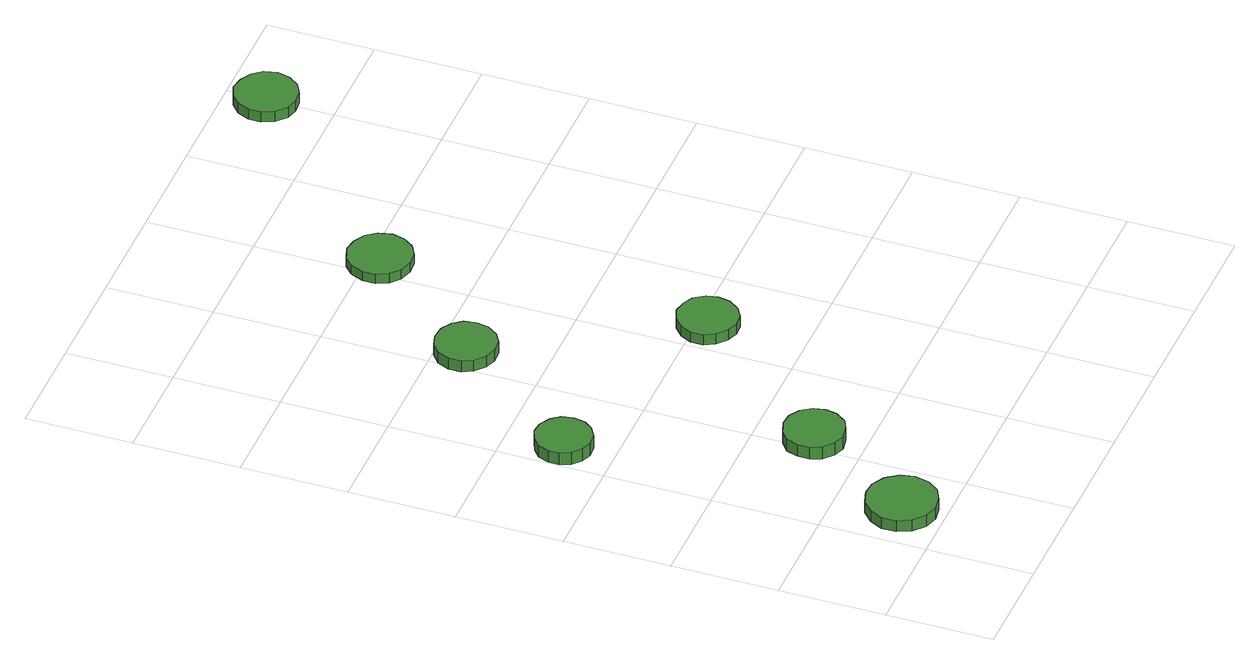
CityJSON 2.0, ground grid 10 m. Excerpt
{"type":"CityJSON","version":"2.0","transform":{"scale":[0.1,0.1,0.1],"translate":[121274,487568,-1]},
"CityObjects":{
"tree1":{"type":"SolitaryVegetationObject","attributes":{"function":"something"},"geometry":[{"type":"MultiSurface","lod":"1","boundaries":[[[0,1,2,3,4,5,6,7,8,9,10,11,12,13,14]],[[15,16,17,18,19,20,21,22,23,24,25,26,27,28,29]],[[0,29,28,1]],[[1,28,27,2]],[[2,27,26,3]],[[3,26,25,4]],[[4,25,24,5]],[[5,24,23,6]],[[6,23,22,7]],[[7,22,21,8]],[[8,21,20,9]],[[9,20,19,10]],[[10,19,18,11]],[[11,18,17,12]],[[12,17,16,13]],[[13,16,15,14]],[[14,15,29,0]]]}]},
"tree2":{"type":"SolitaryVegetationObject","attributes":{"function":"something"},"geometry":[{"type":"MultiSurface","lod":"1","boundaries":[[[30,31,32,33,34,35,36,37,38,39,40,41,42,43,44]],[[45,46,47,48,49,50,51,52,53,54,55,56,57,58,59]],[[30,59,58,31]],[[31,58,57,32]],[[32,57,56,33]],[[33,56,55,34]],[[34,55,54,35]],[[35,54,53,36]],[[36,53,52,37]],[[37,52,51,38]],[[38,51,50,39]],[[39,50,49,40]],[[40,49,48,41]],[[41,48,47,42]],[[42,47,46,43]],[[43,46,45,44]],[[44,45,59,30]]]}]},
"tree3":{"type":"SolitaryVegetationObject","attributes":{"function":"something"},"geometry":[{"type":"MultiSurface","lod":"1","boundaries":[[[60,61,62,63,64,65,66,67,68,69,70,71,72,73,74]],[[75,76,77,78,79,80,81,82,83,84,85,86,87,88,89]],[[60,89,88,61]],[[61,88,87,62]],[[62,87,86,63]],[[63,86,85,64]],[[64,85,84,65]],[[65,84,83,66]],[[66,83,82,67]],[[67,82,81,68]],[[68,81,80,69]],[[69,80,79,70]],[[70,79,78,71]],[[71,78,77,72]],[[72,77,76,73]],[[73,76,75,74]],[[74,75,89,60]]]}]},
"tree4":{"type":"SolitaryVegetationObject","attributes":{"function":"something"},"geometry":[{"type":"MultiSurface","lod":"1","boundaries":[[[90,91,92,93,94,95,96,97,98,99,100,101,102,103,104]],[[105,106,107,108,109,110,111,112,113,114,115,116,117,118,119]],[[90,119,118,91]],[[91,118,117,92]],[[92,117,116,93]],[[93,116,115,94]],[[94,115,114,95]],[[95,114,113,96]],[[96,113,112,97]],[[97,112,111,98]],[[98,111,110,99]],[[99,110,109,100]],[[100,109,108,101]],[[101,108,107,102]],[[102,107,106,103]],[[103,106,105,104]],[[104,105,119,90]]]}]},
"tree5":{"type":"SolitaryVegetationObject","attributes":{"function":"something"},"geometry":[{"type":"MultiSurface","lod":"1","boundaries":[[[120,121,122,123,124,125,126,127,128,129,130,131,132,133,134]],[[135,136,137,138,139,140,141,142,143,144,145,146,147,148,149]],[[120,149,148,121]],[[121,148,147,122]],[[122,147,146,123]],[[123,146,145,124]],[[124,145,144,125]],[[125,144,143,126]],[[126,143,142,127]],[[127,142,141,128]],[[128,141,140,129]],[[129,140,139,130]],[[130,139,138,131]],[[131,138,137,132]],[[132,137,136,133]],[[133,136,135,134]],[[134,135,149,120]]]}]},
"tree6":{"type":"SolitaryVegetationObject","attributes":{"function":"something"},"geometry":[{"type":"MultiSurface","lod":"1","boundaries":[[[150,151,152,153,154,155,156,157,158,159,160,161,162,163,164]],[[165,166,167,168,169,170,171,172,173,174,175,176,177,178,179]],[[150,179,178,151]],[[151,178,177,152]],[[152,177,176,153]],[[153,176,175,154]],[[154,175,174,155]],[[155,174,173,156]],[[156,173,172,157]],[[157,172,171,158]],[[158,171,170,159]],[[159,170,169,160]],[[160,169,168,161]],[[161,168,167,162]],[[162,167,166,163]],[[163,166,165,164]],[[164,165,179,150]]]}]},
"tree7":{"type":"SolitaryVegetationObject","attributes":{"function":"something"},"geometry":[{"type":"MultiSurface","lod":"1","boundaries":[[[180,181,182,183,184,185,186,187,188,189,190,191,192,193,194]],[[195,196,197,198,199,200,201,202,203,204,205,206,207,208,209]],[[180,209,208,181]],[[181,208,207,182]],[[182,207,206,183]],[[183,206,205,184]],[[184,205,204,185]],[[185,204,203,186]],[[186,203,202,187]],[[187,202,201,188]],[[188,201,200,189]],[[189,200,199,190]],[[190,199,198,191]],[[191,198,197,192]],[[192,197,196,193]],[[193,196,195,194]],[[194,195,209,180]]]}]}
},
"vertices":[
[79,40,19],[76,53,19],[68,64,19],[56,71,19],[43,72,19],[30,68,19],[20,59,19],[14,47,19],[14,33,19],[20,20,19],[30,11,19],[43,7,19],[56,9,19],[68,15,19],[76,26,19],[76,26,7],[68,15,7],[56,9,7],[43,7,7],[30,11,7],[20,20,7],[14,33,7],[14,47,7],[20,59,7],[30,68,7],[43,72,7],[56,71,7],[68,64,7],[76,53,7],[79,40,7],
[53,347,19],[51,358,19],[45,366,19],[35,372,19],[24,373,19],[14,369,19],[6,362,19],[2,352,19],[2,342,19],[6,332,19],[14,325,19],[24,321,19],[35,322,19],[45,328,19],[51,336,19],[51,336,6],[45,328,6],[35,322,6],[24,321,6],[14,325,6],[6,332,6],[2,342,6],[2,352,6],[6,362,6],[14,369,6],[24,373,6],[35,372,6],[45,366,6],[51,358,6],[53,347,6],
[141,146,19],[139,157,19],[132,167,19],[122,173,19],[110,174,19],[99,170,19],[90,163,19],[86,152,19],[86,140,19],[90,130,19],[99,122,19],[110,118,19],[122,120,19],[132,125,19],[139,135,19],[139,135,6],[132,125,6],[122,120,6],[110,118,6],[99,122,6],[90,130,6],[86,140,6],[86,152,6],[90,163,6],[99,170,6],[110,174,6],[122,173,6],[132,167,6],[139,157,6],[141,146,6],
[152,474,18],[150,486,18],[143,495,18],[133,501,18],[121,502,18],[110,499,18],[101,491,18],[96,480,18],[96,468,18],[101,458,18],[110,450,18],[121,446,18],[133,447,18],[143,453,18],[150,463,18],[150,463,6],[143,453,6],[133,447,6],[121,446,6],[110,450,6],[101,458,6],[96,468,6],[96,480,6],[101,491,6],[110,499,6],[121,502,6],[133,501,6],[143,495,6],[150,486,6],[152,474,6],
[260,290,18],[258,301,18],[251,311,18],[241,316,18],[230,318,18],[219,314,18],[210,306,18],[205,296,18],[205,284,18],[210,274,18],[219,266,18],[230,262,18],[241,263,18],[251,269,18],[258,279,18],[258,279,7],[251,269,7],[241,263,7],[230,262,7],[219,266,7],[210,274,7],[205,284,7],[205,296,7],[210,306,7],[219,314,7],[230,318,7],[241,316,7],[251,311,7],[258,301,7],[260,290,7],
[246,588,17],[243,600,17],[236,610,17],[225,616,17],[213,618,17],[201,614,17],[192,606,17],[187,594,17],[187,582,17],[192,571,17],[201,563,17],[213,559,17],[225,560,17],[236,566,17],[243,576,17],[243,576,7],[236,566,7],[225,560,7],[213,559,7],[201,563,7],[192,571,7],[187,582,7],[187,594,7],[192,606,7],[201,614,7],[213,618,7],[225,616,7],[236,610,7],[243,600,7],[246,588,7],
[426,762,18],[423,774,18],[416,783,18],[405,789,18],[393,791,18],[382,787,18],[373,779,18],[368,768,18],[368,756,18],[373,745,18],[382,736,18],[393,733,18],[405,734,18],[416,740,18],[423,750,18],[423,750,7],[416,740,7],[405,734,7],[393,733,7],[382,736,7],[373,745,7],[368,756,7],[368,768,7],[373,779,7],[382,787,7],[393,791,7],[405,789,7],[416,783,7],[423,774,7],[426,762,7]
]}
